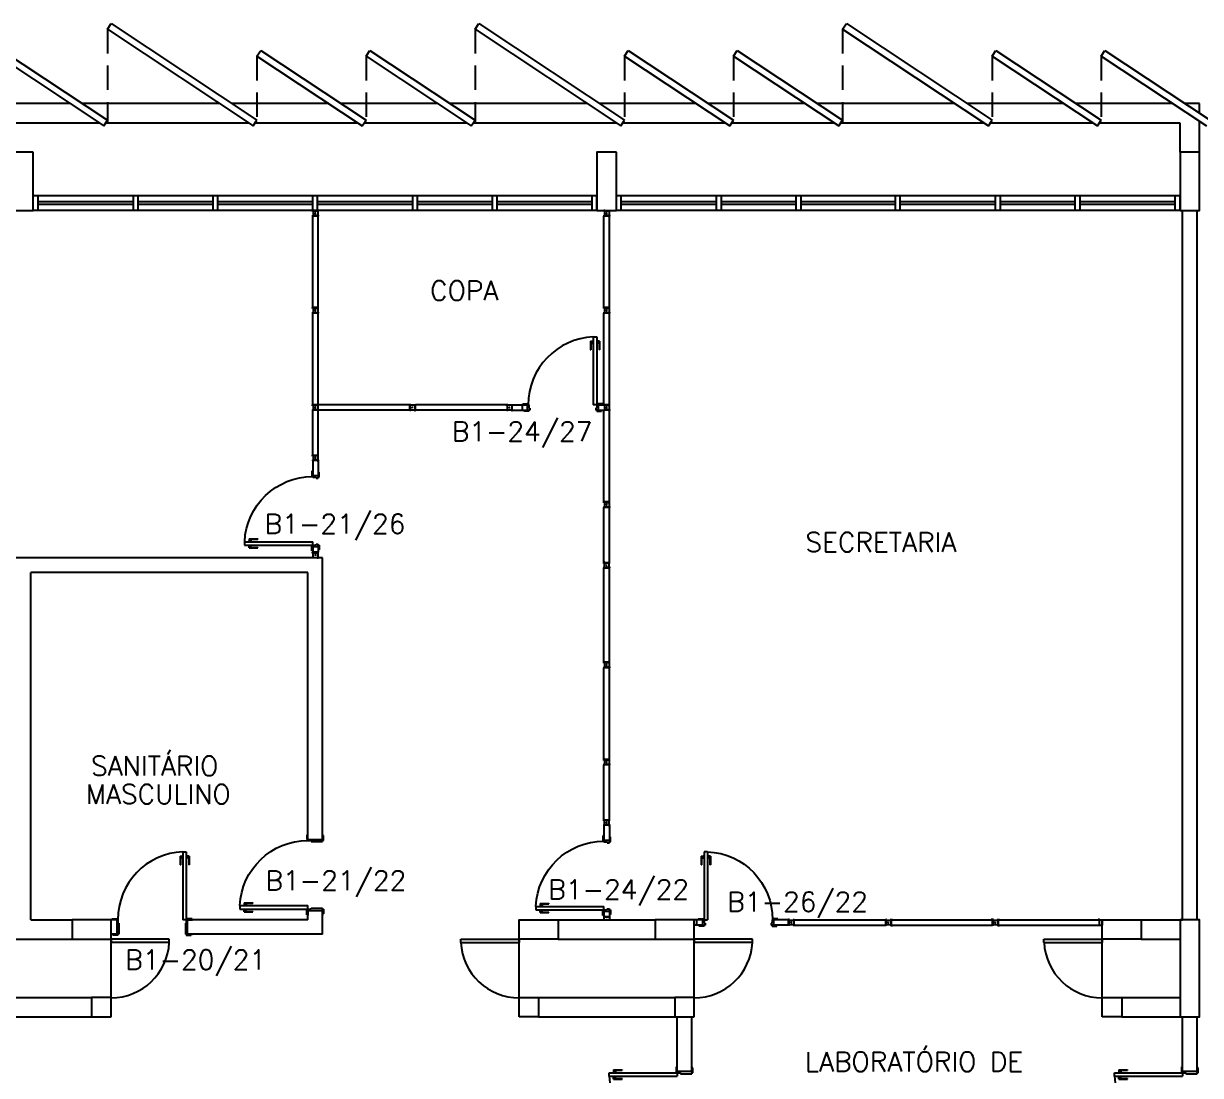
# Model space of a CAD drawing. Header units: millimetres. Extents: x 4436 to 4619, y 1272 to 1428.
# Drawn here: x 4456.58 to 4468.69, y 1350.21 to 1361.04 of the extents above; entities that cross this region are included whole.
import ezdxf

# ---------------------------------------------------------------- set-up
doc = ezdxf.new("R2010")
doc.units = ezdxf.units.MM
doc.linetypes.add('HIDDEN', pattern=[0.375, 0.25, -0.125])
for name, color, linetype in [('ALV', 2, 'Continuous'), ('ALVV', 1, 'Continuous'), ('DIV2', 2, 'Continuous'), ('ENDEREÇO', 2, 'Continuous'), ('ESTR', 3, 'Continuous'), ('JANELA', 1, 'Continuous'), ('MACANETA', 2, 'Continuous'), ('MARCO', 2, 'Continuous'), ('PISO', 1, 'Continuous'), ('PORTA', 2, 'Continuous'), ('PROJ', 1, 'HIDDEN'), ('TEXTO', 2, 'Continuous')]:
    doc.layers.add(name, color=color, linetype=linetype)
doc.styles.add('UNB1-100', font='simplex.shx', dxfattribs={"height": 0.2})

# ---------------------------------------------------------------- blocks, each defined once
blk = doc.blocks.new('DOOR70')
at = {"layer": 'MACANETA', "color": 1}
for p, q in [((-0.015, -0.565), (-0.01, -0.565)), ((-0.015, -0.655), (-0.015, -0.565)), ((-0.01, -0.655), (-0.01, -0.565)), ((0.08, -0.565), (0.075, -0.565)), ((0.075, -0.655), (0.075, -0.565)), ((0.08, -0.655), (0.08, -0.565)), ((-0.015, -0.655), (0.012, -0.655)), ((-0.01, -0.635), (0.012, -0.635)), ((0.012, -0.663), (0.012, -0.628)), ((0.012, -0.628), (0.015, -0.628)), ((0.012, -0.663), (0.015, -0.663)), ((0.053, -0.628), (0.05, -0.628)), ((0.053, -0.663), (0.05, -0.663)), ((0.053, -0.663), (0.053, -0.628)), ((0.075, -0.635), (0.053, -0.635)), ((0.08, -0.655), (0.053, -0.655))]:
    blk.add_line(p, q, dxfattribs=at)
at = {"layer": 'PORTA'}
for p, q in [((0.015, -0.7), (0.015, 0)), ((0.015, 0), (0.05, 0)), ((0.05, -0.7), (0.05, 0)), ((0.05, -0.7), (0.015, -0.7))]:
    blk.add_line(p, q, dxfattribs=at)
at = {"layer": 'PORTA', "color": 1}
blk.add_arc((0.02, 0), 0.7, 272.4563, 0, dxfattribs=at)
blk = doc.blocks.new('DIV10')
for p, q in [((-0.0051, 0), (0.0051, 0)), ((0, -0.0051), (0, 0.0051)), ((0.0285, 0.0285), (0.9715, 0.0285)), ((0.0285, -0.0285), (0.0285, 0.0285)), ((0.9715, -0.0285), (0.9715, 0.0285)), ((0.9949, 0), (1.0051, 0)), ((1, -0.0051), (1, 0.0051)), ((0.0285, -0.0285), (0.9715, -0.0285))]:
    blk.add_line(p, q)
blk = doc.blocks.new('IMTT')
for p, q in [((-0.005, 0), (0.005, 0)), ((0.029, 0.029), (0, 0.029)), ((0, -0.028), (0, 0.029)), ((0.029, -0.028), (0, -0.028))]:
    blk.add_line(p, q)
blk = doc.blocks.new('MTT')
for p, q in [((-0.029, 0.018), (-0.029, 0.029)), ((-0.019, 0.029), (-0.029, 0.029)), ((-0.024, 0.018), (-0.029, 0.018)), ((-0.024, 0.018), (-0.024, -0.019)), ((-0.019, 0.024), (-0.019, 0.029)), ((-0.019, 0.024), (0.018, 0.024)), ((-0.005, 0), (0.005, 0)), ((0, -0.005), (0, 0.005)), ((0.018, 0.024), (0.018, 0.029)), ((0.018, 0.029), (0.029, 0.029)), ((0.024, 0.018), (0.029, 0.018)), ((0.024, 0.018), (0.024, -0.019)), ((0.029, 0.018), (0.029, 0.029)), ((-0.029, -0.019), (-0.024, -0.019)), ((-0.029, -0.019), (-0.029, -0.029)), ((-0.019, -0.029), (-0.029, -0.029)), ((0.018, -0.024), (-0.019, -0.024)), ((-0.019, -0.024), (-0.019, -0.029)), ((0.018, -0.024), (0.018, -0.029)), ((0.018, -0.029), (0.029, -0.029)), ((0.029, -0.019), (0.024, -0.019)), ((0.029, -0.019), (0.029, -0.029))]:
    blk.add_line(p, q)

msp = doc.modelspace()

# ---------------------------------------------------------------- linework, layer by layer
at = {"layer": 'ALV'}
for p, q in [((4457.44741, 1360.98457), (4457.48612, 1361.0429)), ((4457.44741, 1360.98457), (4458.94721, 1359.98928)), ((4457.48612, 1361.0429), (4458.98592, 1360.04761)), ((4461.22941, 1360.98457), (4461.26812, 1361.0429)), ((4461.22941, 1360.98457), (4462.72921, 1359.98928)), ((4461.26812, 1361.0429), (4462.76792, 1360.04761)), ((4465.01171, 1360.98457), (4465.05042, 1361.0429)), ((4465.01171, 1360.98457), (4466.51151, 1359.98928)), ((4465.05042, 1361.0429), (4466.55022, 1360.04761)), ((4456.32552, 1360.7081), (4457.40871, 1359.98928)), ((4456.36422, 1360.76643), (4457.44741, 1360.04761)), ((4458.98592, 1360.7081), (4459.02462, 1360.76643)), ((4458.98592, 1360.7081), (4460.06911, 1359.98928)), ((4459.02462, 1360.76643), (4460.10782, 1360.04761)), ((4460.10782, 1360.7081), (4460.14652, 1360.76643)), ((4460.10782, 1360.7081), (4461.19101, 1359.98928)), ((4460.14652, 1360.76643), (4461.22971, 1360.04761)), ((4462.76792, 1360.7081), (4462.80662, 1360.76643)), ((4462.76792, 1360.7081), (4463.85111, 1359.98928)), ((4462.80662, 1360.76643), (4463.88982, 1360.04761)), ((4463.88982, 1360.7081), (4463.92852, 1360.76643)), ((4463.88982, 1360.7081), (4464.97301, 1359.98928)), ((4463.92852, 1360.76643), (4465.01171, 1360.04761)), ((4466.55022, 1360.7081), (4466.58892, 1360.76643)), ((4466.55022, 1360.7081), (4467.63341, 1359.98928)), ((4466.58892, 1360.76643), (4467.67211, 1360.04761)), ((4467.67211, 1360.7081), (4467.71082, 1360.76643)), ((4467.67211, 1360.7081), (4468.7553, 1359.98928)), ((4467.71082, 1360.76643), (4468.79401, 1360.04761)), ((4457.40871, 1359.98928), (4457.44741, 1360.04761)), ((4458.94721, 1359.98928), (4458.98592, 1360.04761)), ((4460.06911, 1359.98928), (4460.10782, 1360.04761)), ((4461.19101, 1359.98928), (4461.22971, 1360.04761)), ((4462.72921, 1359.98928), (4462.76792, 1360.04761)), ((4462.72921, 1359.98928), (4462.76792, 1360.04761)), ((4463.85111, 1359.98928), (4463.88982, 1360.04761)), ((4464.97301, 1359.98928), (4465.01171, 1360.04761)), ((4466.51151, 1359.98928), (4466.55022, 1360.04761)), ((4467.63341, 1359.98928), (4467.67211, 1360.04761)), ((4456.68392, 1359.11845), (4456.68392, 1359.26845)), ((4456.73392, 1359.26845), (4456.68392, 1359.26845)), ((4456.73392, 1359.11845), (4456.73392, 1359.26845)), ((4457.76392, 1359.26845), (4457.71392, 1359.26845)), ((4457.71392, 1359.11845), (4457.71392, 1359.26845)), ((4457.76392, 1359.11845), (4457.76392, 1359.26845)), ((4458.58392, 1359.26845), (4458.53392, 1359.26845)), ((4458.53392, 1359.11845), (4458.53392, 1359.26845)), ((4458.58392, 1359.11845), (4458.58392, 1359.26845)), ((4459.55892, 1359.11845), (4459.55892, 1359.26845)), ((4459.60892, 1359.26845), (4459.55892, 1359.26845)), ((4459.60892, 1359.11845), (4459.60892, 1359.26845)), ((4460.63892, 1359.26845), (4460.58892, 1359.26845)), ((4460.58892, 1359.11845), (4460.58892, 1359.26845)), ((4460.63892, 1359.11845), (4460.63892, 1359.26845)), ((4461.45892, 1359.26845), (4461.40892, 1359.26845)), ((4461.40892, 1359.11845), (4461.40892, 1359.26845)), ((4461.45892, 1359.11845), (4461.45892, 1359.26845)), ((4462.43392, 1359.11845), (4462.43392, 1359.26845)), ((4462.48392, 1359.26845), (4462.43392, 1359.26845)), ((4462.48392, 1359.11845), (4462.48392, 1359.26845)), ((4462.68392, 1359.11845), (4462.68392, 1359.26845)), ((4462.73392, 1359.26845), (4462.68392, 1359.26845)), ((4462.73392, 1359.11845), (4462.73392, 1359.26845)), ((4463.76392, 1359.26845), (4463.71392, 1359.26845)), ((4463.71392, 1359.11845), (4463.71392, 1359.26845)), ((4463.76392, 1359.11845), (4463.76392, 1359.26845)), ((4464.58392, 1359.26845), (4464.53392, 1359.26845)), ((4464.53392, 1359.11845), (4464.53392, 1359.26845)), ((4464.58392, 1359.11845), (4464.58392, 1359.26845)), ((4465.55542, 1359.11845), (4465.55542, 1359.26845)), ((4465.60542, 1359.26845), (4465.55542, 1359.26845)), ((4465.60542, 1359.11845), (4465.60542, 1359.26845)), ((4466.63542, 1359.26845), (4466.58542, 1359.26845)), ((4466.58542, 1359.11845), (4466.58542, 1359.26845)), ((4466.63542, 1359.11845), (4466.63542, 1359.26845)), ((4467.45542, 1359.26845), (4467.40542, 1359.26845)), ((4467.40542, 1359.11845), (4467.40542, 1359.26845)), ((4467.45542, 1359.11845), (4467.45542, 1359.26845)), ((4468.43392, 1359.11845), (4468.43392, 1359.26845)), ((4468.48392, 1359.26845), (4468.43392, 1359.26845)), ((4468.48392, 1359.11845), (4468.48392, 1359.26845)), ((4456.73392, 1359.11845), (4456.68392, 1359.11845)), ((4457.76392, 1359.11845), (4457.71392, 1359.11845)), ((4458.58392, 1359.11845), (4458.53392, 1359.11845)), ((4459.60892, 1359.11845), (4459.55892, 1359.11845)), ((4460.63892, 1359.11845), (4460.58892, 1359.11845)), ((4461.45892, 1359.11845), (4461.40892, 1359.11845)), ((4462.48392, 1359.11845), (4462.43392, 1359.11845)), ((4462.73392, 1359.11845), (4462.68392, 1359.11845)), ((4463.76392, 1359.11845), (4463.71392, 1359.11845)), ((4464.58392, 1359.11845), (4464.53392, 1359.11845)), ((4465.60542, 1359.11845), (4465.55542, 1359.11845)), ((4466.63542, 1359.11845), (4466.58542, 1359.11845)), ((4467.45542, 1359.11845), (4467.40542, 1359.11845)), ((4468.48392, 1359.11845), (4468.43392, 1359.11845)), ((4468.50917, 1351.81845), (4468.50917, 1359.11845)), ((4468.65917, 1351.81845), (4468.65917, 1359.11845)), ((4459.65892, 1355.54345), (4446.76652, 1355.54345)), ((4459.65892, 1352.64345), (4459.65892, 1355.54345)), ((4459.50892, 1355.39345), (4456.65892, 1355.39345)), ((4456.65892, 1351.81845), (4456.65892, 1355.39345)), ((4459.50892, 1352.64345), (4459.50892, 1355.39345)), ((4459.50892, 1352.64345), (4459.65892, 1352.64345)), ((4459.50892, 1351.91845), (4459.50892, 1351.86345)), ((4459.50892, 1351.81845), (4459.50892, 1351.91345)), ((4459.50892, 1351.91345), (4459.65892, 1351.91345)), ((4459.65892, 1351.91845), (4459.65892, 1351.86345)), ((4459.65892, 1351.66845), (4459.65892, 1351.91345)), ((4456.65892, 1351.81845), (4457.08392, 1351.81845)), ((4457.54392, 1351.81845), (4457.48392, 1351.81845)), ((4457.54392, 1351.81845), (4457.48892, 1351.81845)), ((4457.54392, 1351.81845), (4457.54392, 1351.66845)), ((4459.50892, 1351.81845), (4458.26892, 1351.81845)), ((4458.26892, 1351.81845), (4458.32392, 1351.81845)), ((4458.26892, 1351.81845), (4458.26892, 1351.66845)), ((4462.08392, 1351.81845), (4463.08392, 1351.81845)), ((4468.08392, 1351.81845), (4468.50917, 1351.81845)), ((4456.08392, 1351.61845), (4457.08392, 1351.61845)), ((4457.54392, 1351.66845), (4457.48392, 1351.66845)), ((4457.54392, 1351.66845), (4457.48892, 1351.66845)), ((4459.65892, 1351.66845), (4458.26892, 1351.66845)), ((4458.26892, 1351.66845), (4458.32392, 1351.66845)), ((4462.08392, 1351.61845), (4463.08392, 1351.61845)), ((4468.08392, 1351.61845), (4468.48428, 1351.61845)), ((4455.88392, 1351.01845), (4457.28392, 1351.01845)), ((4461.88392, 1351.01845), (4463.28392, 1351.01845)), ((4467.88392, 1351.01845), (4468.48428, 1351.01845)), ((4455.88392, 1350.81845), (4457.28392, 1350.81845)), ((4461.88392, 1350.81845), (4463.28392, 1350.81845)), ((4463.30935, 1350.25846), (4463.30935, 1350.81845)), ((4463.45935, 1350.25846), (4463.45935, 1350.81845)), ((4467.88392, 1350.81845), (4468.48428, 1350.81845)), ((4468.50935, 1350.25846), (4468.50935, 1350.81845)), ((4468.65935, 1350.25846), (4468.65935, 1350.81845)), ((4463.30935, 1350.25846), (4463.45935, 1350.25846)), ((4468.50935, 1350.25846), (4468.65935, 1350.25846))]:
    msp.add_line(p, q, dxfattribs=at)
at = {"layer": 'DIV2'}
for p, q in [((4459.61592, 1357.06145), (4459.55892, 1357.06145)), ((4459.55892, 1356.60045), (4459.55892, 1357.06145)), ((4459.58232, 1357.09011), (4459.59252, 1357.09011)), ((4459.59252, 1357.08995), (4459.58232, 1357.08995)), ((4459.59252, 1357.08995), (4459.58232, 1357.08995)), ((4459.58742, 1357.08501), (4459.58742, 1357.09521)), ((4459.58742, 1357.08485), (4459.58742, 1357.09505)), ((4459.58742, 1357.08485), (4459.58742, 1357.09505)), ((4459.61592, 1357.06161), (4459.61592, 1357.11861)), ((4459.61592, 1357.06145), (4459.61592, 1357.11845)), ((4459.61592, 1356.60045), (4459.61592, 1357.06145)), ((4461.5558, 1357.11813), (4460.61592, 1357.11845)), ((4460.61592, 1357.06145), (4460.61592, 1357.11845)), ((4461.5558, 1357.06161), (4460.61592, 1357.06145)), ((4461.5792, 1357.08995), (4461.5894, 1357.08995)), ((4461.5843, 1357.08485), (4461.5843, 1357.09505)), ((4461.6128, 1357.11845), (4461.7668, 1357.11845)), ((4461.6128, 1357.06145), (4461.6128, 1357.11845)), ((4461.6128, 1357.06145), (4461.7668, 1357.06145)), ((4461.7163, 1357.06161), (4461.7163, 1357.11861)), ((4461.7218, 1357.11845), (4461.7218, 1357.12845)), ((4461.7218, 1357.12845), (4461.7718, 1357.12845)), ((4461.7318, 1357.05145), (4461.7318, 1357.06145)), ((4461.7818, 1357.05145), (4461.7318, 1357.05145)), ((4461.7668, 1357.11845), (4461.7668, 1357.06145)), ((4461.7668, 1357.11845), (4461.7718, 1357.11845)), ((4461.7668, 1357.06145), (4461.7818, 1357.06145)), ((4461.7718, 1357.12845), (4461.7718, 1357.11845)), ((4461.7718, 1357.11845), (4461.7818, 1357.11845)), ((4461.7818, 1357.11845), (4461.7818, 1357.08345)), ((4461.7818, 1357.08345), (4461.7918, 1357.08345)), ((4461.7918, 1357.06145), (4461.7818, 1357.06145)), ((4461.7818, 1357.06145), (4461.7818, 1357.05145)), ((4461.7918, 1357.08345), (4461.7918, 1357.06145)), ((4462.4818, 1357.08345), (4462.4718, 1357.08345)), ((4462.4718, 1357.08345), (4462.4718, 1357.06145)), ((4462.4718, 1357.06145), (4462.4818, 1357.06145)), ((4462.4918, 1357.11845), (4462.4818, 1357.11845)), ((4462.4818, 1357.11845), (4462.4818, 1357.08345)), ((4462.4818, 1357.06145), (4462.4818, 1357.05145)), ((4462.4968, 1357.06145), (4462.4818, 1357.06145)), ((4462.4818, 1357.05145), (4462.5318, 1357.05145)), ((4462.5418, 1357.12845), (4462.4918, 1357.12845)), ((4462.4918, 1357.12845), (4462.4918, 1357.11845)), ((4462.4968, 1357.11845), (4462.4918, 1357.11845)), ((4462.4968, 1357.11845), (4462.4968, 1357.06145)), ((4462.4968, 1357.11845), (4462.5558, 1357.11845)), ((4462.4968, 1357.06145), (4462.5558, 1357.06145)), ((4462.5318, 1357.05145), (4462.5318, 1357.06145)), ((4462.5418, 1357.11845), (4462.5418, 1357.12845)), ((4459.55892, 1356.60045), (4459.61592, 1356.60045)), ((4459.59252, 1356.57195), (4459.58232, 1356.57195)), ((4459.58742, 1356.57705), (4459.58742, 1356.56685)), ((4459.55892, 1356.54345), (4459.55892, 1356.38945)), ((4459.61592, 1356.54345), (4459.55892, 1356.54345)), ((4459.61592, 1356.54345), (4459.61592, 1356.38945)), ((4459.55892, 1356.43445), (4459.54892, 1356.43445)), ((4459.54892, 1356.43445), (4459.54892, 1356.38445)), ((4459.54892, 1356.38445), (4459.55892, 1356.38445)), ((4459.55892, 1356.38945), (4459.61592, 1356.38945)), ((4459.55892, 1356.38945), (4459.55892, 1356.38445)), ((4459.55892, 1356.38445), (4459.55892, 1356.37445)), ((4459.55892, 1356.37445), (4459.59392, 1356.37445)), ((4459.59392, 1356.37445), (4459.59392, 1356.36445)), ((4459.59392, 1356.36445), (4459.61592, 1356.36445)), ((4459.62592, 1356.42445), (4459.61592, 1356.42445)), ((4459.61592, 1356.38945), (4459.61592, 1356.37445)), ((4459.61592, 1356.36445), (4459.61592, 1356.37445)), ((4459.61592, 1356.37445), (4459.62592, 1356.37445)), ((4459.62592, 1356.37445), (4459.62592, 1356.42445)), ((4462.5894, 1356.08995), (4462.5792, 1356.08995)), ((4462.5843, 1356.08485), (4462.5843, 1356.09505)), ((4462.6128, 1356.06145), (4462.5558, 1356.06145)), ((4462.5558, 1355.49679), (4462.5558, 1356.06145)), ((4462.6128, 1355.49679), (4462.6128, 1356.06145)), ((4459.54892, 1355.61445), (4459.54892, 1355.66445)), ((4459.54892, 1355.66445), (4459.55892, 1355.66445)), ((4459.55892, 1355.61445), (4459.54892, 1355.61445)), ((4459.55892, 1355.66445), (4459.55892, 1355.67445)), ((4459.55892, 1355.67445), (4459.59392, 1355.67445)), ((4459.55892, 1355.65945), (4459.55892, 1355.66445)), ((4459.55892, 1355.65945), (4459.61592, 1355.65945)), ((4459.55892, 1355.65945), (4459.55892, 1355.60045)), ((4459.61592, 1355.60045), (4459.55892, 1355.60045)), ((4459.59392, 1355.67445), (4459.59392, 1355.68445)), ((4459.59392, 1355.68445), (4459.61592, 1355.68445)), ((4459.61592, 1355.68445), (4459.61592, 1355.67445)), ((4459.61592, 1355.67445), (4459.62592, 1355.67445)), ((4459.61592, 1355.65945), (4459.61592, 1355.67445)), ((4459.61592, 1355.65945), (4459.61592, 1355.60045)), ((4459.62592, 1355.62445), (4459.61592, 1355.62445)), ((4459.62592, 1355.67445), (4459.62592, 1355.62445)), ((4459.59252, 1355.57195), (4459.58232, 1355.57195)), ((4459.59336, 1355.57195), (4459.58316, 1355.57195)), ((4459.58742, 1355.57705), (4459.58742, 1355.56685)), ((4462.55542, 1355.49663), (4462.61242, 1355.49663)), ((4462.55542, 1355.43963), (4462.6128, 1355.43963)), ((4462.5558, 1354.46861), (4462.5558, 1355.43963)), ((4462.6128, 1354.46861), (4462.6128, 1355.43963)), ((4462.6128, 1354.46861), (4462.5558, 1354.46861)), ((4462.5894, 1354.44011), (4462.5792, 1354.44011)), ((4462.5843, 1354.43501), (4462.5843, 1354.44521)), ((4462.5894, 1353.44011), (4462.5792, 1353.44011)), ((4462.5843, 1353.43501), (4462.5843, 1353.44521)), ((4462.6128, 1353.41161), (4462.5558, 1353.41161)), ((4462.5558, 1352.84695), (4462.5558, 1353.41161)), ((4462.6128, 1352.84695), (4462.6128, 1353.41161)), ((4462.55542, 1352.84679), (4462.61242, 1352.84679)), ((4462.58902, 1352.81829), (4462.57882, 1352.81829)), ((4462.58392, 1352.82339), (4462.58392, 1352.81319)), ((4462.61242, 1352.78979), (4462.55542, 1352.78979)), ((4462.55542, 1352.78979), (4462.55542, 1352.63579)), ((4462.61242, 1352.78979), (4462.61242, 1352.63579)), ((4462.54542, 1352.68079), (4462.54542, 1352.63079)), ((4462.55542, 1352.68079), (4462.54542, 1352.68079)), ((4462.54542, 1352.63079), (4462.55542, 1352.63079)), ((4462.55542, 1352.63579), (4462.55542, 1352.63079)), ((4462.55542, 1352.63579), (4462.61242, 1352.63579)), ((4462.55542, 1352.63079), (4462.55542, 1352.62079)), ((4462.55542, 1352.62079), (4462.59042, 1352.62079)), ((4462.59042, 1352.62079), (4462.59042, 1352.61079)), ((4462.59042, 1352.61079), (4462.61242, 1352.61079)), ((4462.62242, 1352.67079), (4462.61242, 1352.67079)), ((4462.61242, 1352.63579), (4462.61242, 1352.62079)), ((4462.61242, 1352.62079), (4462.62242, 1352.62079)), ((4462.61242, 1352.61079), (4462.61242, 1352.62079)), ((4462.62242, 1352.62079), (4462.62242, 1352.67079)), ((4462.54542, 1351.91079), (4462.55542, 1351.91079)), ((4462.54542, 1351.86079), (4462.54542, 1351.91079)), ((4462.55542, 1351.86079), (4462.54542, 1351.86079)), ((4462.55542, 1351.92079), (4462.59042, 1351.92079)), ((4462.55542, 1351.91079), (4462.55542, 1351.92079)), ((4462.55542, 1351.90579), (4462.55542, 1351.91079)), ((4462.55542, 1351.90579), (4462.55542, 1351.84679)), ((4462.55542, 1351.90579), (4462.61242, 1351.90579)), ((4462.61242, 1351.84679), (4462.55542, 1351.84679)), ((4462.55542, 1351.84679), (4462.61242, 1351.84679)), ((4462.55542, 1351.84679), (4462.55542, 1351.81845)), ((4462.59042, 1351.93079), (4462.61242, 1351.93079)), ((4462.59042, 1351.92079), (4462.59042, 1351.93079)), ((4462.61242, 1351.93079), (4462.61242, 1351.92079)), ((4462.61242, 1351.90579), (4462.61242, 1351.92079)), ((4462.61242, 1351.92079), (4462.62242, 1351.92079)), ((4462.61242, 1351.90579), (4462.61242, 1351.84679)), ((4462.62242, 1351.87079), (4462.61242, 1351.87079)), ((4462.61242, 1351.84679), (4462.61242, 1351.81845)), ((4462.62242, 1351.92079), (4462.62242, 1351.87079)), ((4462.55542, 1351.81845), (4462.61242, 1351.81845)), ((4462.58902, 1351.81829), (4462.57882, 1351.81829)), ((4462.58392, 1351.82339), (4462.58392, 1351.81319)), ((4463.48902, 1351.78995), (4463.47882, 1351.78995)), ((4463.51242, 1351.81845), (4463.48392, 1351.81845)), ((4463.48392, 1351.76145), (4463.48392, 1351.81845)), ((4463.48392, 1351.78485), (4463.48392, 1351.79505)), ((4463.51242, 1351.76145), (4463.48392, 1351.76145)), ((4463.51242, 1351.76145), (4463.51242, 1351.81845)), ((4463.57142, 1351.81845), (4463.51242, 1351.81845)), ((4463.51242, 1351.76145), (4463.51242, 1351.81845)), ((4463.57142, 1351.76145), (4463.51242, 1351.76145)), ((4463.52642, 1351.82845), (4463.57642, 1351.82845)), ((4463.52642, 1351.81845), (4463.52642, 1351.82845)), ((4463.53642, 1351.75145), (4463.53642, 1351.76145)), ((4463.58642, 1351.75145), (4463.53642, 1351.75145)), ((4463.57142, 1351.81845), (4463.57642, 1351.81845)), ((4463.57142, 1351.81845), (4463.57142, 1351.76145)), ((4463.57142, 1351.76145), (4463.58642, 1351.76145)), ((4463.57642, 1351.82845), (4463.57642, 1351.81845)), ((4463.57642, 1351.81845), (4463.58642, 1351.81845)), ((4463.58642, 1351.81845), (4463.58642, 1351.78345)), ((4463.58642, 1351.78345), (4463.59642, 1351.78345)), ((4463.58642, 1351.76145), (4463.58642, 1351.75145)), ((4463.59642, 1351.76145), (4463.58642, 1351.76145)), ((4463.59642, 1351.78345), (4463.59642, 1351.76145)), ((4464.27642, 1351.78345), (4464.27642, 1351.76145)), ((4464.28642, 1351.78345), (4464.27642, 1351.78345)), ((4464.27642, 1351.76145), (4464.28642, 1351.76145)), ((4464.28642, 1351.81845), (4464.28642, 1351.78345)), ((4464.29642, 1351.81845), (4464.28642, 1351.81845)), ((4464.30142, 1351.76145), (4464.28642, 1351.76145)), ((4464.28642, 1351.76145), (4464.28642, 1351.75145)), ((4464.28642, 1351.75145), (4464.33642, 1351.75145)), ((4464.29642, 1351.82845), (4464.29642, 1351.81845)), ((4464.34642, 1351.82845), (4464.29642, 1351.82845)), ((4464.30142, 1351.81845), (4464.29642, 1351.81845)), ((4464.45542, 1351.81845), (4464.30142, 1351.81845)), ((4464.30142, 1351.81845), (4464.30142, 1351.76145)), ((4464.45542, 1351.76145), (4464.30142, 1351.76145)), ((4464.33642, 1351.75145), (4464.33642, 1351.76145)), ((4464.34642, 1351.81845), (4464.34642, 1351.82845)), ((4464.45542, 1351.76145), (4464.45542, 1351.81845)), ((4464.48902, 1351.78995), (4464.47882, 1351.78995)), ((4464.48392, 1351.78485), (4464.48392, 1351.79505)), ((4465.47882, 1351.78995), (4465.48902, 1351.78995)), ((4465.48392, 1351.78485), (4465.48392, 1351.79505)), ((4465.50742, 1351.80845), (4465.51242, 1351.80845)), ((4465.50742, 1351.80845), (4465.50742, 1351.80645)), ((4465.50742, 1351.80645), (4465.51242, 1351.80645)), ((4465.50742, 1351.77345), (4465.51242, 1351.77345)), ((4465.50742, 1351.77345), (4465.50742, 1351.77145)), ((4465.50742, 1351.77145), (4465.51242, 1351.77145)), ((4465.51242, 1351.82045), (4465.5268, 1351.82045)), ((4465.51242, 1351.80845), (4465.51242, 1351.82045)), ((4465.51242, 1351.77345), (4465.51242, 1351.80645)), ((4465.51242, 1351.75945), (4465.51242, 1351.77145)), ((4465.51242, 1351.75945), (4465.5268, 1351.75945)), ((4465.51442, 1351.81845), (4466.55342, 1351.81845)), ((4465.51442, 1351.76145), (4465.51442, 1351.81845)), ((4465.51442, 1351.76145), (4466.55342, 1351.76145)), ((4465.5268, 1351.82045), (4465.5268, 1351.81845)), ((4465.5268, 1351.76145), (4465.5268, 1351.75945)), ((4466.55542, 1351.82045), (4466.54104, 1351.82045)), ((4466.54104, 1351.82045), (4466.54104, 1351.81845)), ((4466.54104, 1351.76145), (4466.54104, 1351.75945)), ((4466.55542, 1351.75945), (4466.54104, 1351.75945)), ((4466.55342, 1351.76145), (4466.55342, 1351.81845)), ((4466.55542, 1351.80845), (4466.55542, 1351.82045)), ((4466.56042, 1351.80845), (4466.55542, 1351.80845)), ((4466.55542, 1351.77345), (4466.55542, 1351.80645)), ((4466.56042, 1351.80645), (4466.55542, 1351.80645)), ((4466.56042, 1351.77345), (4466.55542, 1351.77345)), ((4466.55542, 1351.75945), (4466.55542, 1351.77145)), ((4466.56042, 1351.77145), (4466.55542, 1351.77145)), ((4466.56042, 1351.80845), (4466.56042, 1351.80645)), ((4466.56042, 1351.77345), (4466.56042, 1351.77145)), ((4466.57882, 1351.78995), (4466.58902, 1351.78995)), ((4466.57882, 1351.78995), (4466.58902, 1351.78995)), ((4466.58392, 1351.78485), (4466.58392, 1351.79505)), ((4466.58392, 1351.78485), (4466.58392, 1351.79505)), ((4466.60742, 1351.80845), (4466.61242, 1351.80845)), ((4466.60742, 1351.80845), (4466.60742, 1351.80645)), ((4466.60742, 1351.80645), (4466.61242, 1351.80645)), ((4466.60742, 1351.77345), (4466.61242, 1351.77345)), ((4466.60742, 1351.77345), (4466.60742, 1351.77145)), ((4466.60742, 1351.77145), (4466.61242, 1351.77145)), ((4466.61242, 1351.82045), (4466.6268, 1351.82045)), ((4466.61242, 1351.80845), (4466.61242, 1351.82045)), ((4466.61242, 1351.77345), (4466.61242, 1351.80645)), ((4466.61242, 1351.75945), (4466.61242, 1351.77145)), ((4466.61242, 1351.75945), (4466.6268, 1351.75945)), ((4466.61442, 1351.81845), (4467.65342, 1351.81845)), ((4466.61442, 1351.76145), (4466.61442, 1351.81845)), ((4466.61442, 1351.76145), (4467.65342, 1351.76145)), ((4466.6268, 1351.82045), (4466.6268, 1351.81845)), ((4466.6268, 1351.76145), (4466.6268, 1351.75945)), ((4467.64104, 1351.82045), (4467.64104, 1351.81845)), ((4467.65542, 1351.82045), (4467.64104, 1351.82045)), ((4467.64104, 1351.76145), (4467.64104, 1351.75945)), ((4467.65542, 1351.75945), (4467.64104, 1351.75945)), ((4467.65342, 1351.76145), (4467.65342, 1351.81845)), ((4467.65542, 1351.80845), (4467.65542, 1351.82045)), ((4467.66042, 1351.80845), (4467.65542, 1351.80845)), ((4467.66042, 1351.80645), (4467.65542, 1351.80645)), ((4467.65542, 1351.77345), (4467.65542, 1351.80645)), ((4467.66042, 1351.77345), (4467.65542, 1351.77345)), ((4467.66042, 1351.77145), (4467.65542, 1351.77145)), ((4467.65542, 1351.75945), (4467.65542, 1351.77145)), ((4467.66042, 1351.80845), (4467.66042, 1351.80645)), ((4467.66042, 1351.77345), (4467.66042, 1351.77145)), ((4467.67882, 1351.78995), (4467.68902, 1351.78995)), ((4467.68392, 1351.78485), (4467.68392, 1351.79505))]:
    msp.add_line(p, q, dxfattribs=at)
at = {"layer": 'ESTR'}
for points in [[(4456.68392, 1359.71845), (4456.48392, 1359.71845), (4456.48392, 1359.11845), (4456.68392, 1359.11845)], [(4462.68392, 1359.71845), (4462.48392, 1359.71845), (4462.48392, 1359.11845), (4462.68392, 1359.11845)], [(4468.68392, 1359.71845), (4468.48392, 1359.71845), (4468.48392, 1359.11845), (4468.68392, 1359.11845)], [(4457.08392, 1351.81845), (4457.08392, 1351.61845), (4457.48392, 1351.61845), (4457.48392, 1351.81845)], [(4462.08392, 1351.81845), (4462.08392, 1351.61845), (4461.68392, 1351.61845), (4461.68392, 1351.81845)], [(4463.08392, 1351.81845), (4463.08392, 1351.61845), (4463.48392, 1351.61845), (4463.48392, 1351.81845)], [(4468.08392, 1351.81845), (4468.08392, 1351.61845), (4467.68392, 1351.61845), (4467.68392, 1351.81845)], [(4468.48392, 1351.81845), (4468.48392, 1350.81845), (4468.68392, 1350.81845), (4468.68392, 1351.81845)], [(4457.48392, 1350.81845), (4457.48392, 1351.01845), (4457.28392, 1351.01845), (4457.28392, 1350.81845)], [(4461.68392, 1350.81845), (4461.68392, 1351.01845), (4461.88392, 1351.01845), (4461.88392, 1350.81845)], [(4463.48392, 1350.81845), (4463.48392, 1351.01845), (4463.28392, 1351.01845), (4463.28392, 1350.81845)], [(4467.68392, 1350.81845), (4467.68392, 1351.01845), (4467.88392, 1351.01845), (4467.88392, 1350.81845)]]:
    msp.add_lwpolyline(points, close=True, dxfattribs=at)
at = {"layer": 'JANELA', "color": 1}
for p, q in [((4457.71392, 1359.26845), (4456.73392, 1359.26845)), ((4458.53392, 1359.26845), (4457.76392, 1359.26845)), ((4459.55892, 1359.26845), (4458.58392, 1359.26845)), ((4460.58892, 1359.26845), (4459.60892, 1359.26845)), ((4461.40892, 1359.26845), (4460.63892, 1359.26845)), ((4462.43392, 1359.26845), (4461.45892, 1359.26845)), ((4463.71392, 1359.26845), (4462.73392, 1359.26845)), ((4464.53392, 1359.26845), (4463.76392, 1359.26845)), ((4465.55892, 1359.26845), (4464.58392, 1359.26845)), ((4466.58542, 1359.26845), (4465.60542, 1359.26845)), ((4467.40542, 1359.26845), (4466.63542, 1359.26845)), ((4468.43042, 1359.26845), (4467.45542, 1359.26845)), ((4457.71392, 1359.20845), (4456.73392, 1359.20845)), ((4457.71392, 1359.17845), (4456.73392, 1359.17845)), ((4457.71392, 1359.11845), (4456.73392, 1359.11845)), ((4458.53392, 1359.20845), (4457.76392, 1359.20845)), ((4458.53392, 1359.17845), (4457.76392, 1359.17845)), ((4458.53392, 1359.11845), (4457.76392, 1359.11845)), ((4459.55892, 1359.20845), (4458.58392, 1359.20845)), ((4459.55892, 1359.17845), (4458.58392, 1359.17845)), ((4459.55892, 1359.11845), (4458.58392, 1359.11845)), ((4460.58892, 1359.20845), (4459.60892, 1359.20845)), ((4460.58892, 1359.17845), (4459.60892, 1359.17845)), ((4460.58892, 1359.11845), (4459.60892, 1359.11845)), ((4461.40892, 1359.20845), (4460.63892, 1359.20845)), ((4461.40892, 1359.17845), (4460.63892, 1359.17845)), ((4461.40892, 1359.11845), (4460.63892, 1359.11845)), ((4462.43392, 1359.20845), (4461.45892, 1359.20845)), ((4462.43392, 1359.17845), (4461.45892, 1359.17845)), ((4462.43392, 1359.11845), (4461.45892, 1359.11845)), ((4463.71392, 1359.20845), (4462.73392, 1359.20845)), ((4463.71392, 1359.17845), (4462.73392, 1359.17845)), ((4463.71392, 1359.11845), (4462.73392, 1359.11845)), ((4464.53392, 1359.20845), (4463.76392, 1359.20845)), ((4464.53392, 1359.17845), (4463.76392, 1359.17845)), ((4464.53392, 1359.11845), (4463.76392, 1359.11845)), ((4465.55892, 1359.20845), (4464.58392, 1359.20845)), ((4465.55892, 1359.17845), (4464.58392, 1359.17845)), ((4465.55892, 1359.11845), (4464.58392, 1359.11845)), ((4466.58542, 1359.20845), (4465.60542, 1359.20845)), ((4466.58542, 1359.17845), (4465.60542, 1359.17845)), ((4466.58542, 1359.11845), (4465.60542, 1359.11845)), ((4467.40542, 1359.20845), (4466.63542, 1359.20845)), ((4467.40542, 1359.17845), (4466.63542, 1359.17845)), ((4467.40542, 1359.11845), (4466.63542, 1359.11845)), ((4468.43042, 1359.20845), (4467.45542, 1359.20845)), ((4468.43042, 1359.17845), (4467.45542, 1359.17845)), ((4468.43042, 1359.11845), (4467.45542, 1359.11845))]:
    msp.add_line(p, q, dxfattribs=at)
at = {"layer": 'MARCO'}
for p, q in [((4459.50892, 1352.69345), (4459.49892, 1352.69345)), ((4459.49892, 1352.69345), (4459.49892, 1352.64345)), ((4459.49892, 1352.64345), (4459.50892, 1352.64345)), ((4459.50892, 1352.64845), (4459.50892, 1352.64345)), ((4459.50892, 1352.64345), (4459.50892, 1352.63345)), ((4459.50892, 1352.63345), (4459.54392, 1352.63345)), ((4459.54392, 1352.63345), (4459.54392, 1352.62345)), ((4459.54392, 1352.62345), (4459.65892, 1352.62345)), ((4459.66892, 1352.68345), (4459.65892, 1352.68345)), ((4459.65892, 1352.64845), (4459.65892, 1352.63345)), ((4459.65892, 1352.62345), (4459.65892, 1352.63345)), ((4459.65892, 1352.63345), (4459.66892, 1352.63345)), ((4459.66892, 1352.63345), (4459.66892, 1352.68345)), ((4459.49892, 1351.86845), (4459.49892, 1351.91845)), ((4459.49892, 1351.91845), (4459.50892, 1351.91845)), ((4459.50892, 1351.86845), (4459.49892, 1351.86845)), ((4459.50892, 1351.92845), (4459.54392, 1351.92845)), ((4459.50892, 1351.91845), (4459.50892, 1351.92845)), ((4459.50892, 1351.91345), (4459.50892, 1351.91845)), ((4459.54392, 1351.93845), (4459.65892, 1351.93845)), ((4459.54392, 1351.92845), (4459.54392, 1351.93845)), ((4459.65892, 1351.93845), (4459.65892, 1351.92845)), ((4459.65892, 1351.91345), (4459.65892, 1351.92845)), ((4459.65892, 1351.92845), (4459.66892, 1351.92845)), ((4459.66892, 1351.87845), (4459.65892, 1351.87845)), ((4459.66892, 1351.92845), (4459.66892, 1351.87845)), ((4457.49392, 1351.81845), (4457.49392, 1351.82845)), ((4457.49392, 1351.82845), (4457.54392, 1351.82845)), ((4457.53892, 1351.81845), (4457.54392, 1351.81845)), ((4457.54392, 1351.82845), (4457.54392, 1351.81845)), ((4457.54392, 1351.81845), (4457.55392, 1351.81845)), ((4457.55392, 1351.81845), (4457.55392, 1351.78345)), ((4457.55392, 1351.78345), (4457.56392, 1351.78345)), ((4457.56392, 1351.78345), (4457.56392, 1351.66845)), ((4458.24892, 1351.78345), (4458.24892, 1351.66845)), ((4458.25892, 1351.78345), (4458.24892, 1351.78345)), ((4458.25892, 1351.81845), (4458.25892, 1351.78345)), ((4458.26892, 1351.81845), (4458.25892, 1351.81845)), ((4458.31892, 1351.82845), (4458.26892, 1351.82845)), ((4458.26892, 1351.82845), (4458.26892, 1351.81845)), ((4458.27392, 1351.81845), (4458.26892, 1351.81845)), ((4458.31892, 1351.81845), (4458.31892, 1351.82845)), ((4457.50392, 1351.65845), (4457.50392, 1351.66845)), ((4457.55392, 1351.65845), (4457.50392, 1351.65845)), ((4457.53892, 1351.66845), (4457.55392, 1351.66845)), ((4457.56392, 1351.66845), (4457.55392, 1351.66845)), ((4457.55392, 1351.66845), (4457.55392, 1351.65845)), ((4458.24892, 1351.66845), (4458.25892, 1351.66845)), ((4458.27392, 1351.66845), (4458.25892, 1351.66845)), ((4458.25892, 1351.66845), (4458.25892, 1351.65845)), ((4458.25892, 1351.65845), (4458.30892, 1351.65845)), ((4458.30892, 1351.65845), (4458.30892, 1351.66845)), ((4463.30935, 1350.30346), (4463.29935, 1350.30346)), ((4463.29935, 1350.30346), (4463.29935, 1350.25346)), ((4463.46935, 1350.29346), (4463.45935, 1350.29346)), ((4463.46935, 1350.24346), (4463.46935, 1350.29346)), ((4468.49935, 1350.30346), (4468.49935, 1350.25346)), ((4468.50935, 1350.30346), (4468.49935, 1350.30346)), ((4468.66935, 1350.29346), (4468.65935, 1350.29346)), ((4468.66935, 1350.24346), (4468.66935, 1350.29346)), ((4463.29935, 1350.25346), (4463.30935, 1350.25346)), ((4463.30935, 1350.25846), (4463.30935, 1350.25346)), ((4463.30935, 1350.25346), (4463.30935, 1350.24346)), ((4463.30935, 1350.24346), (4463.34435, 1350.24346)), ((4463.34435, 1350.24346), (4463.34435, 1350.23346)), ((4463.34435, 1350.23346), (4463.45935, 1350.23346)), ((4463.45935, 1350.25846), (4463.45935, 1350.24346)), ((4463.45935, 1350.23346), (4463.45935, 1350.24346)), ((4463.45935, 1350.24346), (4463.46935, 1350.24346)), ((4468.49935, 1350.25346), (4468.50935, 1350.25346)), ((4468.50935, 1350.25846), (4468.50935, 1350.25346)), ((4468.50935, 1350.25346), (4468.50935, 1350.24346)), ((4468.50935, 1350.24346), (4468.54435, 1350.24346)), ((4468.54435, 1350.24346), (4468.54435, 1350.23346)), ((4468.54435, 1350.23346), (4468.65935, 1350.23346)), ((4468.65935, 1350.25846), (4468.65935, 1350.24346)), ((4468.65935, 1350.24346), (4468.66935, 1350.24346)), ((4468.65935, 1350.23346), (4468.65935, 1350.24346))]:
    msp.add_line(p, q, dxfattribs=at)
at = {"layer": 'PISO'}
for p, q in [((4457.06338, 1360.21845), (4456.06808, 1360.21845)), ((4458.60189, 1360.21845), (4457.18998, 1360.21845)), ((4459.72378, 1360.21845), (4458.72848, 1360.21845)), ((4460.84568, 1360.21845), (4459.85038, 1360.21845)), ((4462.38389, 1360.21845), (4460.97228, 1360.21845)), ((4463.50578, 1360.21845), (4462.51048, 1360.21845)), ((4464.62768, 1360.21845), (4463.63238, 1360.21845)), ((4466.16619, 1360.21845), (4464.75428, 1360.21845)), ((4467.28808, 1360.21845), (4466.29278, 1360.21845)), ((4468.40998, 1360.21845), (4467.41468, 1360.21845)), ((4468.68392, 1360.21845), (4468.53657, 1360.21845)), ((4468.68392, 1360.12067), (4468.68392, 1360.21845)), ((4457.36476, 1360.01845), (4456.30616, 1360.01845)), ((4458.90327, 1360.01845), (4457.42806, 1360.01845)), ((4460.02516, 1360.01845), (4458.96657, 1360.01845)), ((4461.14706, 1360.01845), (4460.08846, 1360.01845)), ((4462.68527, 1360.01845), (4461.21036, 1360.01845)), ((4463.80716, 1360.01845), (4462.74857, 1360.01845)), ((4464.92906, 1360.01845), (4463.87046, 1360.01845)), ((4466.46757, 1360.01845), (4464.99236, 1360.01845)), ((4467.58946, 1360.01845), (4466.53087, 1360.01845)), ((4468.48392, 1360.01845), (4467.65276, 1360.01845)), ((4468.48392, 1359.71845), (4468.48392, 1360.01845)), ((4468.68392, 1359.71845), (4468.68392, 1360.03665))]:
    msp.add_line(p, q, dxfattribs=at)
at = {"layer": 'PORTA'}
for p, q in [((4458.08393, 1351.61845), (4457.48392, 1351.61845)), ((4457.48392, 1351.61845), (4457.48392, 1351.58345)), ((4458.08393, 1351.58345), (4458.08393, 1351.61845)), ((4461.08392, 1351.58345), (4461.08392, 1351.61845)), ((4461.08392, 1351.61845), (4461.68392, 1351.61845)), ((4461.68392, 1351.61845), (4461.68392, 1351.58345)), ((4464.08393, 1351.61845), (4463.48392, 1351.61845)), ((4463.48392, 1351.61845), (4463.48392, 1351.58345)), ((4464.08393, 1351.58345), (4464.08393, 1351.61845)), ((4467.08392, 1351.61845), (4467.68392, 1351.61845)), ((4467.08392, 1351.58345), (4467.08392, 1351.61845)), ((4467.68392, 1351.61845), (4467.68392, 1351.58345)), ((4458.08393, 1351.58345), (4457.48392, 1351.58345)), ((4461.08392, 1351.58345), (4461.68392, 1351.58345)), ((4464.08393, 1351.58345), (4463.48392, 1351.58345)), ((4467.08392, 1351.58345), (4467.68392, 1351.58345))]:
    msp.add_line(p, q, dxfattribs=at)
at = {"layer": 'PORTA', "color": 2}
for p, q in [((4457.48392, 1351.01845), (4457.48392, 1351.61845)), ((4461.68392, 1351.01845), (4461.68392, 1351.61845)), ((4463.48392, 1351.01845), (4463.48392, 1351.61845)), ((4467.68392, 1351.01845), (4467.68392, 1351.61845))]:
    msp.add_line(p, q, dxfattribs=at)
at = {"layer": 'PORTA', "color": 1}
for centre, start, end in [((4457.48392, 1351.61345), 270, 357.134009), ((4461.68392, 1351.61345), 182.865991, 270), ((4463.48392, 1351.61345), 270, 357.134009), ((4467.68392, 1351.61345), 182.865991, 270)]:
    msp.add_arc(centre, 0.60001, start, end, dxfattribs=at)
at = {"layer": 'PROJ', "linetype": 'HIDDEN'}
for p, q in [((4457.44741, 1360.98457), (4457.44741, 1360.01845)), ((4461.22941, 1360.98457), (4461.22941, 1360.01845)), ((4465.01171, 1360.98457), (4465.01171, 1360.01845)), ((4458.98592, 1360.7081), (4458.98592, 1360.01845)), ((4460.10782, 1360.7081), (4460.10782, 1360.01845)), ((4462.76792, 1360.7081), (4462.76792, 1360.01845)), ((4463.88982, 1360.7081), (4463.88982, 1360.01845)), ((4466.55022, 1360.7081), (4466.55022, 1360.01845)), ((4467.67211, 1360.7081), (4467.67211, 1360.01845))]:
    msp.add_line(p, q, dxfattribs=at)

# ---------------------------------------------------------------- block references
at = {"layer": 'ALVV', "extrusion": (0, 0, -1), "xscale": -1, "zscale": -1, "rotation": 179.9999999948553}
msp.add_blockref('DOOR70', (-4462.4968, 1357.11845), dxfattribs=at)
at = {"layer": 'ALVV', "extrusion": (0, 0, -1), "zscale": -1}
for p, rotation in [((-4459.55892, 1355.65945), 90.00000000514466), ((-4462.55542, 1351.90579), 90), ((-4463.57142, 1351.81845), 180.0000000051447)]:
    msp.add_blockref('DOOR70', p, dxfattribs=dict(at, rotation=rotation))
at = {"layer": 'DIV2'}
for name, p in [('MTT', (4459.58742, 1359.08995)), ('MTT', (4462.5843, 1359.08995)), ('MTT', (4459.58742, 1358.08995)), ('MTT', (4462.5843, 1358.08995)), ('MTT', (4459.58742, 1357.08995)), ('MTT', (4459.58742, 1357.08995)), ('MTT', (4462.5843, 1357.08995)), ('MTT', (4459.58742, 1356.57195)), ('MTT', (4462.5843, 1356.08995)), ('MTT', (4462.58392, 1355.46813)), ('MTT', (4462.5843, 1354.44011)), ('MTT', (4462.5843, 1353.44011)), ('MTT', (4462.58392, 1352.81829)), ('MTT', (4464.48392, 1351.78995)), ('DIV10', (4464.48392, 1351.78995)), ('MTT', (4465.48392, 1351.78995)), ('MTT', (4466.58392, 1351.78995))]:
    msp.add_blockref(name, p, dxfattribs=at)
for name, p, rotation in [('DIV10', (4459.58742, 1358.08995), 90), ('DIV10', (4462.5843, 1358.08995), 90), ('DIV10', (4459.58742, 1357.08995), 90), ('DIV10', (4462.5843, 1357.08995), 90), ('DIV10', (4462.5843, 1356.08995), 90), ('MTT', (4459.58742, 1355.57195), 90), ('DIV10', (4462.5843, 1353.44011), 90), ('IMTT', (4467.68392, 1351.78995), 180)]:
    msp.add_blockref(name, p, dxfattribs=dict(at, rotation=rotation))
at = {"layer": 'DIV2', "xscale": -1}
for name, p in [('DIV10', (4460.58742, 1357.08995)), ('MTT', (4460.58742, 1357.08995)), ('MTT', (4461.5843, 1357.08979))]:
    msp.add_blockref(name, p, dxfattribs=at)
at = {"layer": 'MACANETA', "xscale": -1, "rotation": 270}
msp.add_blockref('DOOR70', (4459.50892, 1351.91345), dxfattribs=at)
at = {"layer": 'MACANETA'}
for p, rotation in [((4458.27392, 1351.81845), 180), ((4463.30935, 1350.25846), 270.0000000025723), ((4468.50935, 1350.25846), 270.0000000025723)]:
    msp.add_blockref('DOOR70', p, dxfattribs=dict(at, rotation=rotation))

# ---------------------------------------------------------------- texts
at = {"layer": 'ENDEREÇO', "style": 'UNB1-100'}
for s, p in [('B1-24/27', (4460.98934, 1356.74455)), ('B1-21/26', (4459.0641, 1355.79322)), ('B1-21/22', (4459.07247, 1352.12172)), ('B1-24/22', (4461.9837, 1352.03021)), ('B1-26/22', (4463.82431, 1351.90337)), ('B1-20/21', (4457.63129, 1351.30652))]:
    msp.add_text(s, height=0.2, dxfattribs=at).set_placement(p)
at = {"layer": 'TEXTO', "style": 'UNB1-100'}
for s, p in [('COPA', (4460.76688, 1358.19377)), ('SECRETARIA', (4464.62905, 1355.6043)), ('SANITÁRIO', (4457.27786, 1353.30108)), ('MASCULINO', (4457.22528, 1353.01073)), ('LABORATÓRIO DE', (4464.62326, 1350.25654))]:
    msp.add_text(s, height=0.2, dxfattribs=at).set_placement(p)

doc.saveas('drawing.dxf')
